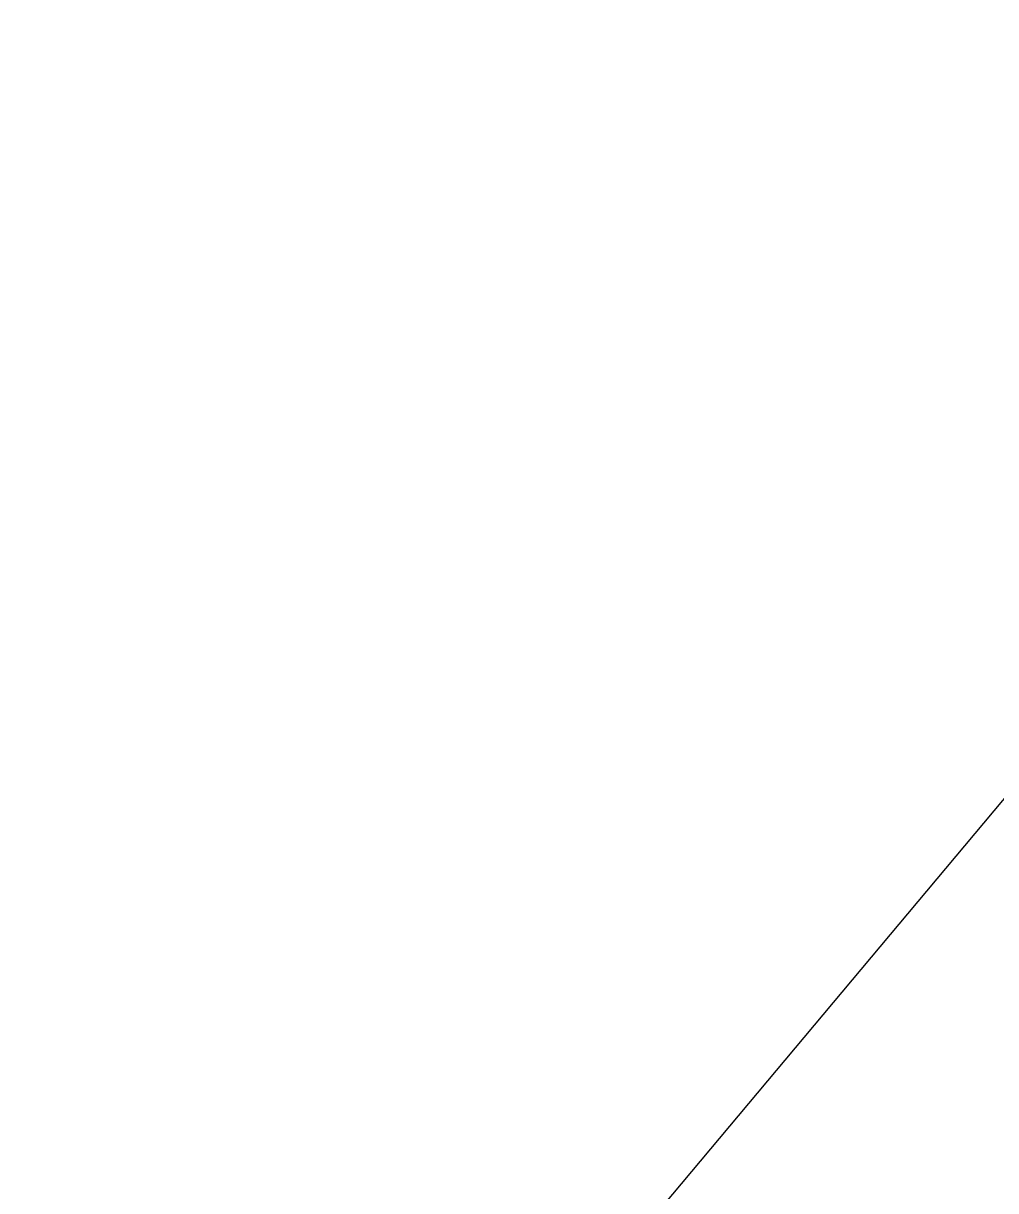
# Model space of a CAD drawing. Extents: x 383425 to 391668, y 6055101 to 6059545.
# Drawn here: x 387956.11 to 387997.64, y 6058033.65 to 6058083.53 of the extents above; entities that cross this region are included whole.
import ezdxf

# ---------------------------------------------------------------- set-up
doc = ezdxf.new("R2010")
doc.units = 0
doc.header["$LTSCALE"] = 5
doc.header["$PDMODE"] = 35
doc.header["$PDSIZE"] = 20
doc.layers.get('Defpoints').update_dxf_attribs({"color": 9})
doc.layers.add('F-RW-T', color=190, linetype='Continuous', lineweight=9)
doc.styles.add('80CG', font='ARIALN.TTF', dxfattribs={"height": 10})
doc.dimstyles.new('Compass 5 000', dxfattribs={"dimscale": 5, "dimtxt": 9, "dimasz": 2, "dimexe": 0.2, "dimexo": 0.0625, "dimgap": 0.5, "dimtad": 0, "dimtih": 1, "dimtoh": 1, "dimzin": 0, "dimdsep": 46, "dimtxsty": '80CG', "dimcen": 0.1, "dimse1": 1, "dimse2": 1, "dimclrd": 256, "dimclrt": 256, "dimaunit": 1, "dimadec": 4, "dimazin": 0, "dimtfac": 0.06, "dimtofl": 0, "dimtmove": 0, "dimatfit": 1, "dimfxl": 0.2, "dimtolj": 1, "dimtzin": 0, "dimlwd": -1, "dimarcsym": 0})

# ---------------------------------------------------------------- blocks, each defined once
blk = doc.blocks.new('*D50')
at = {"layer": 'Defpoints', "color": 0, "transparency": 16777216}
for p in [(387968.681, 6058015.406), (387976.274, 6058009.045), (387963.435, 6057993.719)]:
    blk.add_point(p, dxfattribs=at)
at = {"layer": 'F-RW-T', "transparency": 16777216}
for p, q in [((387975.103, 6058023.071), (388006.245, 6058060.244)), ((388006.245, 6058060.244), (388016.245, 6058060.244)), ((387949.42, 6057992.415), (387942.998, 6057984.749))]:
    blk.add_line(p, q, dxfattribs=at)
for points in [[(387973.825, 6058024.141), (387976.38, 6058022.001), (387968.681, 6058015.406)], [(387948.143, 6057993.485), (387950.698, 6057991.345), (387955.842, 6058000.08)]]:
    blk.add_solid(points, dxfattribs=at)
at = {"layer": 'F-RW-T', "transparency": 16777216, "insert": (388055.785, 6058060.244), "char_height": 10, "attachment_point": 5, "style": '80CG'}
blk.add_mtext('\\A1;Paramount\\P20.00 P/L R/W\\PPLA 140414\\P(Expired)', dxfattribs=at)

msp = doc.modelspace()

# ---------------------------------------------------------------- dimensions: what is measured, and where the dimension line sits
at = {"layer": 'F-RW-T'}
dim = msp.add_linear_dim(base=(387968.681, 6058015.406), p1=(387963.435, 6057993.719), p2=(387976.274, 6058009.045), angle=50.0448, text='Paramount\\P20.00 P/L R/W\\PPLA 140414\\P(Expired)', dimstyle='Compass 5 000', dxfattribs=at)
dim.commit()
dim.dimension.update_dxf_attribs({"geometry": '*D50', "text_midpoint": (388055.785, 6058060.244), "dimtype": 161})

doc.saveas('drawing.dxf')
